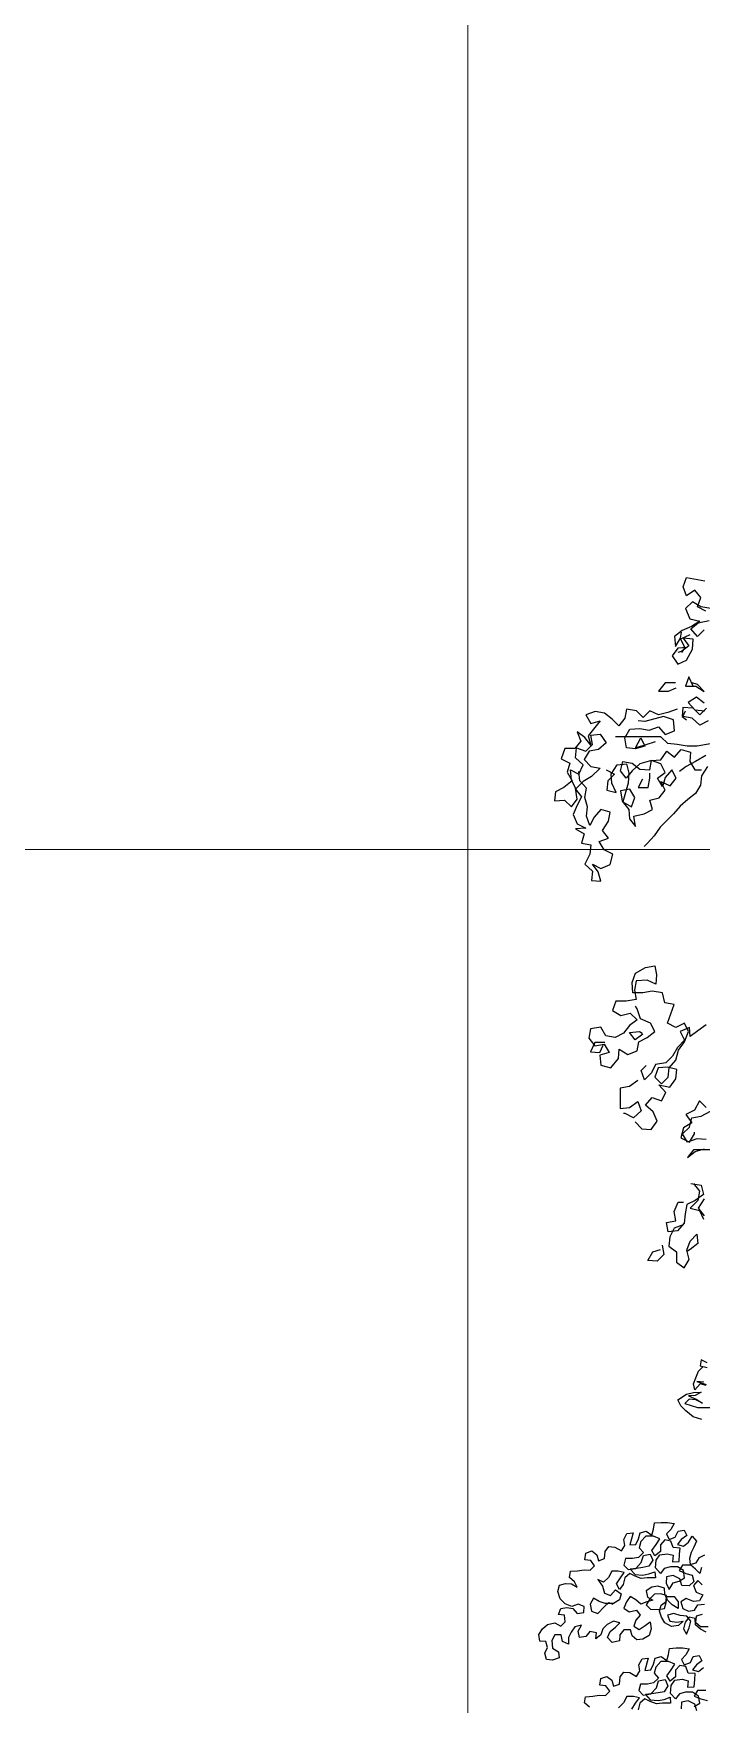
# Model space of a CAD drawing. Header units: millimetres. Extents: x 684983 to 685377, y 990360 to 990509.
# Drawn here: x 685203.236 to 685204.376, y 990428.578 to 990431.432 of the extents above; entities that cross this region are included whole.
import ezdxf

# ---------------------------------------------------------------- set-up
doc = ezdxf.new("R2010")
doc.units = ezdxf.units.MM
doc.layers.add('grid', color=8, linetype='Continuous', lineweight=9)
doc.layers.add('MAHAGONY', color=7, linetype='Continuous')
doc.layers.add('TEAK', color=7, linetype='Continuous')

# ---------------------------------------------------------------- blocks, each defined once
blk = doc.blocks.new('TREE30')
at = {"color": 3, "flags": 128}
for points in [[(-0.5511, 2.7549), (-0.5621, 2.7609), (-0.5641, 2.7499), (-0.5511, 2.7469)], [(-0.561, 2.6518), (-0.577, 2.6568), (-0.59, 2.6678), (-0.5991, 2.6768), (-0.6051, 2.6878), (-0.5891, 2.6978), (-0.5761, 2.7008), (-0.5621, 2.7018), (-0.5731, 2.6958), (-0.5851, 2.6948), (-0.5711, 2.6888), (-0.56, 2.6818), (-0.5721, 2.6878), (-0.5841, 2.6888), (-0.5921, 2.6808), (-0.569, 2.6738), (-0.54, 2.6738)], [(-0.5531, 2.7138), (-0.5641, 2.7168), (-0.5741, 2.7058), (-0.5761, 2.7168), (-0.5721, 2.7278), (-0.5671, 2.7398), (-0.5591, 2.7479)], [(-0.5571, 2.7198), (-0.5701, 2.7208), (-0.5531, 2.7158)], [(-0.5604, 2.3498), (-0.5684, 2.3578), (-0.5764, 2.3488), (-0.5714, 2.3368), (-0.5594, 2.3318), (-0.5654, 2.3208), (-0.5764, 2.3197), (-0.5894, 2.3247), (-0.5994, 2.3187), (-0.5954, 2.3067), (-0.5854, 2.3017), (-0.5743, 2.3037), (-0.5683, 2.3137), (-0.5563, 2.3148)], [(-0.5603, 2.2957), (-0.5713, 2.2927), (-0.5723, 2.2817), (-0.5633, 2.2737), (-0.5493, 2.2737)], [(-0.5533, 2.2637), (-0.5633, 2.2687), (-0.5723, 2.2767), (-0.5733, 2.2887), (-0.5843, 2.2907), (-0.5913, 2.2817), (-0.5943, 2.2697), (-0.5893, 2.2597), (-0.5843, 2.2717), (-0.5813, 2.2837), (-0.5883, 2.2927), (-0.6004, 2.2937), (-0.6124, 2.2977), (-0.6234, 2.2947), (-0.6194, 2.2837), (-0.6064, 2.2817), (-0.5953, 2.2837), (-0.6033, 2.2757), (-0.6164, 2.2737), (-0.6284, 2.2807), (-0.6344, 2.2907), (-0.6384, 2.3017), (-0.6354, 2.3127), (-0.6264, 2.3197), (-0.6254, 2.3307), (-0.6364, 2.3337), (-0.6474, 2.3327), (-0.6554, 2.3247), (-0.6624, 2.3137), (-0.6544, 2.3057), (-0.6404, 2.3047), (-0.6294, 2.3067), (-0.6264, 2.3177), (-0.6244, 2.3287), (-0.6114, 2.3287), (-0.6044, 2.3187), (-0.6044, 2.3067), (-0.6154, 2.3137), (-0.6234, 2.3217), (-0.6284, 2.3327), (-0.6294, 2.3437), (-0.6414, 2.3477), (-0.6524, 2.3457), (-0.6625, 2.3387), (-0.6604, 2.3277), (-0.6504, 2.3217), (-0.6614, 2.3187), (-0.6724, 2.3147), (-0.6815, 2.3227), (-0.6915, 2.3286), (-0.6985, 2.3186), (-0.7035, 2.3076), (-0.6934, 2.3006), (-0.6804, 2.3036), (-0.6734, 2.2946), (-0.6814, 2.2856), (-0.6854, 2.2746), (-0.6754, 2.2686), (-0.6644, 2.2756), (-0.6554, 2.2826), (-0.6534, 2.2696), (-0.6574, 2.2576), (-0.6684, 2.2506), (-0.6794, 2.2496), (-0.6884, 2.2566), (-0.6914, 2.2676), (-0.7034, 2.2676), (-0.7104, 2.2586), (-0.7114, 2.2476), (-0.7244, 2.2445), (-0.7334, 2.2535), (-0.7284, 2.2646), (-0.7184, 2.2726), (-0.7104, 2.2806), (-0.7225, 2.2836), (-0.7335, 2.2776), (-0.7415, 2.2696), (-0.7454, 2.2585), (-0.7544, 2.2515), (-0.7535, 2.2625), (-0.7655, 2.2645), (-0.7725, 2.2555), (-0.7845, 2.2535), (-0.7865, 2.2655), (-0.7805, 2.2765), (-0.7925, 2.2735), (-0.7995, 2.2635), (-0.8045, 2.2535), (-0.8045, 2.2415), (-0.8155, 2.2465), (-0.8175, 2.2585), (-0.8295, 2.2585), (-0.8345, 2.2485), (-0.8335, 2.2344), (-0.8225, 2.2274), (-0.8215, 2.2164), (-0.8335, 2.2124), (-0.8445, 2.2134), (-0.8475, 2.2254), (-0.8425, 2.2354), (-0.8455, 2.2464), (-0.8565, 2.2474), (-0.8585, 2.2594), (-0.8515, 2.2695), (-0.8425, 2.2775), (-0.8295, 2.2805), (-0.8185, 2.2745), (-0.8105, 2.2825), (-0.8115, 2.2945), (-0.8225, 2.2955), (-0.8186, 2.3065), (-0.8075, 2.3085), (-0.7965, 2.3065), (-0.7885, 2.2975), (-0.7765, 2.2995), (-0.7755, 2.3106), (-0.7865, 2.3146), (-0.7985, 2.3105), (-0.8106, 2.3155), (-0.8196, 2.3245), (-0.8236, 2.3375), (-0.8206, 2.3495), (-0.8096, 2.3526), (-0.7986, 2.3516), (-0.7886, 2.3456), (-0.7936, 2.3556), (-0.8026, 2.3636), (-0.8006, 2.3746), (-0.7876, 2.3756), (-0.7756, 2.3776), (-0.7646, 2.3766), (-0.7566, 2.3846), (-0.7636, 2.3946), (-0.7746, 2.3956), (-0.7726, 2.4076), (-0.7616, 2.4117), (-0.7526, 2.4047), (-0.7496, 2.3937), (-0.7386, 2.3977), (-0.7376, 2.4107), (-0.7306, 2.4197), (-0.7196, 2.4187), (-0.7076, 2.4117), (-0.7016, 2.4217), (-0.7036, 2.4327), (-0.6976, 2.4437), (-0.6866, 2.4448), (-0.6926, 2.4227), (-0.6815, 2.4237), (-0.6765, 2.4338), (-0.6736, 2.4448), (-0.6626, 2.4478), (-0.6525, 2.4408), (-0.6495, 2.4518), (-0.6476, 2.4628), (-0.6355, 2.4638), (-0.6235, 2.4638), (-0.6115, 2.4618), (-0.6175, 2.4508), (-0.6255, 2.4428), (-0.6205, 2.4328), (-0.6095, 2.4368), (-0.6045, 2.4478), (-0.5935, 2.4498), (-0.5885, 2.4398), (-0.5985, 2.4328), (-0.6055, 2.4238), (-0.5945, 2.4208), (-0.5855, 2.4278), (-0.5785, 2.4388), (-0.5705, 2.4298), (-0.5755, 2.4188), (-0.5804, 2.4088), (-0.5834, 2.3978), (-0.5824, 2.3868), (-0.5714, 2.3898), (-0.5654, 2.3998), (-0.5554, 2.4048)], [(-0.5614, 2.3818), (-0.5644, 2.3708), (-0.5724, 2.3788), (-0.5814, 2.3858), (-0.5964, 2.3858), (-0.6024, 2.3758), (-0.5904, 2.3708), (-0.5784, 2.3678), (-0.5754, 2.3558), (-0.5844, 2.3478), (-0.5974, 2.3488), (-0.6014, 2.3608), (-0.6134, 2.3668), (-0.6254, 2.3647), (-0.6264, 2.3527), (-0.6204, 2.3417), (-0.6134, 2.3537), (-0.6024, 2.3568), (-0.5924, 2.3628), (-0.5944, 2.3758), (-0.6054, 2.3828), (-0.6185, 2.3828), (-0.6295, 2.3797), (-0.6365, 2.3707), (-0.6455, 2.3807), (-0.6445, 2.3947), (-0.6375, 2.4048), (-0.6245, 2.4068), (-0.6135, 2.4038), (-0.6145, 2.3918), (-0.6024, 2.3928), (-0.6015, 2.4058), (-0.6005, 2.4168), (-0.6135, 2.4178), (-0.6175, 2.4298), (-0.6285, 2.4318), (-0.6365, 2.4228), (-0.6365, 2.4108), (-0.6465, 2.4028), (-0.6525, 2.4128), (-0.6445, 2.4238), (-0.6375, 2.4338), (-0.6495, 2.4388), (-0.6635, 2.4388), (-0.6725, 2.4288), (-0.6755, 2.4177), (-0.6675, 2.4087), (-0.6765, 2.3997), (-0.6875, 2.3977), (-0.7005, 2.3977), (-0.7035, 2.3857), (-0.6955, 2.3777), (-0.6815, 2.3797), (-0.6715, 2.3907), (-0.6675, 2.4037), (-0.6555, 2.4057), (-0.6505, 2.3947), (-0.6575, 2.3837), (-0.6685, 2.3817), (-0.6805, 2.3797), (-0.6915, 2.3787), (-0.6825, 2.3687), (-0.6685, 2.3677), (-0.6575, 2.3697), (-0.6465, 2.3737), (-0.6455, 2.3627), (-0.6605, 2.3627), (-0.6715, 2.3617), (-0.6825, 2.3657), (-0.6925, 2.3707), (-0.7015, 2.3627), (-0.7045, 2.3507), (-0.7115, 2.3416), (-0.7165, 2.3516), (-0.7095, 2.3627), (-0.7025, 2.3727), (-0.7135, 2.3747), (-0.7255, 2.3747), (-0.7315, 2.3636), (-0.7405, 2.3546), (-0.7505, 2.3596), (-0.7425, 2.3476), (-0.7385, 2.3346), (-0.7275, 2.3306), (-0.7185, 2.3406), (-0.7085, 2.3336), (-0.7115, 2.3226), (-0.7225, 2.3156), (-0.7375, 2.3156), (-0.7485, 2.3196), (-0.7585, 2.3256), (-0.7645, 2.3146), (-0.7625, 2.3016), (-0.7505, 2.2976), (-0.7395, 2.3096), (-0.7305, 2.3176), (-0.7235, 2.3146)], [(-0.7661, 2.1267), (-0.7751, 2.1347), (-0.7731, 2.1457), (-0.7601, 2.1467), (-0.7481, 2.1487), (-0.7371, 2.1477), (-0.7291, 2.1557), (-0.7361, 2.1657), (-0.7471, 2.1667), (-0.7451, 2.1787), (-0.7341, 2.1828), (-0.7251, 2.1758), (-0.7221, 2.1648), (-0.7111, 2.1688), (-0.7101, 2.1818), (-0.7031, 2.1908), (-0.6921, 2.1898), (-0.68, 2.1828), (-0.674, 2.1928), (-0.6761, 2.2038), (-0.6701, 2.2148), (-0.6591, 2.2159), (-0.665, 2.1938), (-0.654, 2.1948), (-0.649, 2.2049), (-0.646, 2.2159), (-0.635, 2.2189), (-0.625, 2.2119), (-0.622, 2.2229), (-0.62, 2.2339), (-0.608, 2.2349), (-0.596, 2.2349), (-0.584, 2.2329), (-0.59, 2.2219), (-0.598, 2.2139), (-0.593, 2.2039), (-0.582, 2.2079), (-0.577, 2.2189), (-0.566, 2.2209), (-0.561, 2.2109), (-0.571, 2.2039), (-0.578, 2.1949), (-0.567, 2.1919), (-0.558, 2.1989)], [(-0.5539, 2.1569), (-0.5689, 2.1569), (-0.5749, 2.1469), (-0.5629, 2.1419), (-0.5509, 2.1389)], [(-0.5699, 2.1199), (-0.5739, 2.1319), (-0.5859, 2.1379), (-0.5979, 2.1358), (-0.5989, 2.1238)], [(-0.5749, 2.1279), (-0.5649, 2.1339), (-0.5669, 2.1469), (-0.5779, 2.1539), (-0.5909, 2.1539), (-0.6019, 2.1509), (-0.6089, 2.1418), (-0.618, 2.1518), (-0.617, 2.1659), (-0.61, 2.1759), (-0.597, 2.1779), (-0.586, 2.1749), (-0.5869, 2.1629), (-0.5749, 2.1639), (-0.5739, 2.1769), (-0.573, 2.1879), (-0.586, 2.1889), (-0.59, 2.2009), (-0.601, 2.2029), (-0.609, 2.1939), (-0.609, 2.1819), (-0.619, 2.1739), (-0.625, 2.1839), (-0.617, 2.1949), (-0.61, 2.2049), (-0.622, 2.2099), (-0.636, 2.2099), (-0.645, 2.1999), (-0.648, 2.1888), (-0.64, 2.1798), (-0.649, 2.1708), (-0.66, 2.1688), (-0.673, 2.1688), (-0.676, 2.1568), (-0.668, 2.1488), (-0.654, 2.1508), (-0.644, 2.1618), (-0.64, 2.1748), (-0.628, 2.1769), (-0.623, 2.1658), (-0.63, 2.1548), (-0.641, 2.1528), (-0.653, 2.1508), (-0.664, 2.1498), (-0.655, 2.1398), (-0.641, 2.1388), (-0.63, 2.1408), (-0.619, 2.1448), (-0.6179, 2.1338), (-0.633, 2.1338), (-0.644, 2.1328), (-0.655, 2.1368), (-0.665, 2.1418), (-0.674, 2.1338), (-0.677, 2.1218)], [(-0.689, 2.1228), (-0.682, 2.1338), (-0.675, 2.1438), (-0.686, 2.1458), (-0.698, 2.1458), (-0.704, 2.1347), (-0.713, 2.1257)]]:
    blk.add_lwpolyline(points, dxfattribs=at)
blk = doc.blocks.new('A$C25655A80')
at = {"color": 62}
for p, q in [((-0.6992, 1.7867), (-0.6953, 1.7973)), ((-0.6953, 1.7973), (-0.6742, 1.7934)), ((-0.6953, 1.7762), (-0.6992, 1.7867)), ((-0.6857, 1.7829), (-0.6953, 1.7762)), ((-0.679, 1.7742), (-0.6857, 1.7829)), ((-0.6828, 1.7637), (-0.679, 1.7742)), ((-0.6886, 1.7694), (-0.6963, 1.7617)), ((-0.6963, 1.7617), (-0.6915, 1.7502)), ((-0.679, 1.7636), (-0.6886, 1.7694)), ((-0.6732, 1.7588), (-0.6828, 1.7637)), ((-0.6675, 1.7617), (-0.679, 1.7636)), ((-0.7002, 1.7368), (-0.7088, 1.73)), ((-0.7021, 1.7281), (-0.7011, 1.7348)), ((-0.6915, 1.7319), (-0.7021, 1.7271)), ((-0.6896, 1.7415), (-0.7002, 1.7368)), ((-0.6915, 1.7502), (-0.68, 1.7473)), ((-0.6905, 1.7387), (-0.6819, 1.7454)), ((-0.6829, 1.73), (-0.6905, 1.7387)), ((-0.68, 1.7473), (-0.6896, 1.7415)), ((-0.6752, 1.7377), (-0.6829, 1.73)), ((-0.6819, 1.7454), (-0.6694, 1.7483)), ((-0.705, 1.7166), (-0.7117, 1.7079)), ((-0.7088, 1.73), (-0.7079, 1.7185)), ((-0.7079, 1.7185), (-0.7021, 1.7281)), ((-0.6944, 1.7175), (-0.705, 1.7166)), ((-0.7011, 1.7127), (-0.705, 1.7118)), ((-0.7021, 1.7271), (-0.6973, 1.7175)), ((-0.6925, 1.7194), (-0.7011, 1.7127)), ((-0.6973, 1.7175), (-0.7011, 1.7118)), ((-0.6992, 1.7281), (-0.6925, 1.7194)), ((-0.6877, 1.7271), (-0.6992, 1.7281)), ((-0.6954, 1.7031), (-0.6886, 1.7156)), ((-0.6886, 1.7156), (-0.6877, 1.7271)), ((-0.7117, 1.7079), (-0.705, 1.6983)), ((-0.705, 1.6983), (-0.6954, 1.7031)), ((-0.7194, 1.6772), (-0.7271, 1.6676)), ((-0.7079, 1.6772), (-0.7194, 1.6772)), ((-0.6925, 1.6839), (-0.6964, 1.6733)), ((-0.6877, 1.6733), (-0.6925, 1.6839)), ((-0.6829, 1.6752), (-0.6887, 1.6771)), ((-0.6752, 1.6675), (-0.6829, 1.6752)), ((-0.7271, 1.6676), (-0.7156, 1.6676)), ((-0.7156, 1.6676), (-0.7069, 1.6714)), ((-0.6964, 1.6733), (-0.6848, 1.6733)), ((-0.6839, 1.6608), (-0.6935, 1.655)), ((-0.6848, 1.6733), (-0.6752, 1.6675)), ((-0.6752, 1.6541), (-0.6839, 1.6608)), ((-0.7993, 1.6446), (-0.8098, 1.6407)), ((-0.8098, 1.6407), (-0.8041, 1.6311)), ((-0.7887, 1.6426), (-0.7993, 1.6446)), ((-0.78, 1.6359), (-0.7887, 1.6426)), ((-0.7656, 1.6368), (-0.7724, 1.6282)), ((-0.7637, 1.6474), (-0.7656, 1.6368)), ((-0.7522, 1.6455), (-0.7637, 1.6474)), ((-0.7445, 1.6378), (-0.7522, 1.6455)), ((-0.7368, 1.6455), (-0.7445, 1.6378)), ((-0.7214, 1.6387), (-0.7426, 1.633)), ((-0.7272, 1.6406), (-0.7368, 1.6455)), ((-0.7166, 1.6435), (-0.7272, 1.6406)), ((-0.7099, 1.6349), (-0.7214, 1.6387)), ((-0.706, 1.6474), (-0.7166, 1.6435)), ((-0.6993, 1.6493), (-0.7003, 1.6387)), ((-0.7003, 1.6387), (-0.6954, 1.6349)), ((-0.6877, 1.6483), (-0.6993, 1.6493)), ((-0.6993, 1.6387), (-0.6964, 1.6454)), ((-0.6887, 1.6368), (-0.6993, 1.6387)), ((-0.6935, 1.655), (-0.6858, 1.6464)), ((-0.6801, 1.6291), (-0.6887, 1.6368)), ((-0.6801, 1.6406), (-0.6877, 1.6483)), ((-0.6858, 1.6464), (-0.6743, 1.6454)), ((-0.6724, 1.6483), (-0.6801, 1.6406)), ((-0.8195, 1.6215), (-0.8156, 1.6109)), ((-0.8108, 1.6148), (-0.8195, 1.6215)), ((-0.7935, 1.634), (-0.807, 1.6167)), ((-0.8041, 1.6311), (-0.7935, 1.634)), ((-0.8041, 1.6176), (-0.7935, 1.6186)), ((-0.8022, 1.6071), (-0.8041, 1.6176)), ((-0.7935, 1.6186), (-0.7868, 1.609)), ((-0.7724, 1.6282), (-0.78, 1.6359)), ((-0.7656, 1.6147), (-0.7599, 1.6243)), ((-0.7599, 1.6243), (-0.7483, 1.6253)), ((-0.7426, 1.633), (-0.7502, 1.6339)), ((-0.7483, 1.6253), (-0.7378, 1.6234)), ((-0.7378, 1.6234), (-0.7272, 1.6272)), ((-0.7272, 1.6272), (-0.7195, 1.6185)), ((-0.7195, 1.6185), (-0.7089, 1.6224)), ((-0.7089, 1.6224), (-0.7099, 1.6349)), ((-0.6705, 1.6339), (-0.6801, 1.6291)), ((-0.8339, 1.6023), (-0.8378, 1.5908)), ((-0.8224, 1.6023), (-0.8339, 1.6023)), ((-0.8156, 1.6109), (-0.8224, 1.6023)), ((-0.8214, 1.5917), (-0.8204, 1.6032)), ((-0.8204, 1.6032), (-0.8099, 1.5994)), ((-0.806, 1.5994), (-0.8118, 1.5898)), ((-0.8041, 1.6061), (-0.8108, 1.6148)), ((-0.8099, 1.5994), (-0.8022, 1.6071)), ((-0.807, 1.6167), (-0.8041, 1.6061)), ((-0.7955, 1.6013), (-0.806, 1.5994)), ((-0.7868, 1.609), (-0.7955, 1.6013)), ((-0.7243, 1.6157), (-0.7762, 1.6157)), ((-0.7637, 1.6032), (-0.7656, 1.6147)), ((-0.7532, 1.6022), (-0.7637, 1.6032)), ((-0.7532, 1.6032), (-0.7474, 1.6147)), ((-0.7426, 1.6061), (-0.7532, 1.6032)), ((-0.7426, 1.6051), (-0.7532, 1.6022)), ((-0.7474, 1.6147), (-0.7426, 1.6051)), ((-0.731, 1.6099), (-0.7426, 1.6061)), ((-0.7166, 1.608), (-0.7243, 1.6157)), ((-0.7243, 1.5897), (-0.7176, 1.5993)), ((-0.7176, 1.5993), (-0.7089, 1.5926)), ((-0.706, 1.607), (-0.7166, 1.608)), ((-0.7089, 1.5926), (-0.7012, 1.6012)), ((-0.6945, 1.605), (-0.706, 1.607)), ((-0.7012, 1.6012), (-0.6907, 1.5983)), ((-0.683, 1.605), (-0.6945, 1.605)), ((-0.6907, 1.5983), (-0.6916, 1.5877)), ((-0.6618, 1.6089), (-0.683, 1.605)), ((-0.8378, 1.5908), (-0.8282, 1.5859)), ((-0.8282, 1.5859), (-0.831, 1.5754)), ((-0.8128, 1.584), (-0.8214, 1.5917)), ((-0.8176, 1.5734), (-0.8128, 1.584)), ((-0.8118, 1.5898), (-0.8041, 1.5821)), ((-0.8041, 1.5821), (-0.7936, 1.5801)), ((-0.7936, 1.5801), (-0.8032, 1.5705)), ((-0.7811, 1.5734), (-0.7743, 1.584)), ((-0.7743, 1.584), (-0.7637, 1.5849)), ((-0.7705, 1.5772), (-0.7676, 1.5878)), ((-0.7676, 1.5878), (-0.757, 1.5859)), ((-0.7637, 1.5849), (-0.7609, 1.5743)), ((-0.757, 1.5859), (-0.7484, 1.5791)), ((-0.7484, 1.5849), (-0.757, 1.5772)), ((-0.7349, 1.5887), (-0.7484, 1.5849)), ((-0.7368, 1.5782), (-0.7349, 1.5887)), ((-0.7349, 1.5887), (-0.7243, 1.5897)), ((-0.7243, 1.5849), (-0.7349, 1.5887)), ((-0.7195, 1.5753), (-0.7243, 1.5849)), ((-0.6955, 1.582), (-0.7032, 1.5762)), ((-0.6849, 1.5877), (-0.6955, 1.582)), ((-0.6916, 1.5877), (-0.6859, 1.5781)), ((-0.6734, 1.5945), (-0.6849, 1.5877)), ((-0.6715, 1.582), (-0.6782, 1.5714)), ((-0.8253, 1.5658), (-0.8349, 1.5581)), ((-0.831, 1.5754), (-0.8253, 1.5658)), ((-0.8272, 1.5783), (-0.8176, 1.5734)), ((-0.8262, 1.5667), (-0.8272, 1.5783)), ((-0.8215, 1.5571), (-0.8262, 1.5667)), ((-0.8128, 1.5648), (-0.8215, 1.5561)), ((-0.8166, 1.5657), (-0.8176, 1.5763)), ((-0.809, 1.5571), (-0.8166, 1.5657)), ((-0.8032, 1.5705), (-0.8128, 1.5648)), ((-0.7868, 1.5782), (-0.7772, 1.5734)), ((-0.7849, 1.5657), (-0.7859, 1.5551)), ((-0.7772, 1.5734), (-0.7849, 1.5657)), ((-0.7801, 1.5628), (-0.7811, 1.5734)), ((-0.7753, 1.5523), (-0.7801, 1.5628)), ((-0.7638, 1.5686), (-0.7705, 1.5772)), ((-0.7618, 1.5628), (-0.7676, 1.5417)), ((-0.757, 1.5772), (-0.7638, 1.5686)), ((-0.7609, 1.5743), (-0.7618, 1.5628)), ((-0.7455, 1.5676), (-0.7503, 1.558)), ((-0.7484, 1.5791), (-0.7368, 1.5782)), ((-0.7388, 1.558), (-0.7368, 1.5686)), ((-0.7368, 1.5686), (-0.7368, 1.5743)), ((-0.7282, 1.5686), (-0.7195, 1.5753)), ((-0.7224, 1.5589), (-0.7282, 1.5686)), ((-0.7244, 1.5647), (-0.7138, 1.5599)), ((-0.7196, 1.5551), (-0.7244, 1.5647)), ((-0.7195, 1.5695), (-0.7224, 1.5589)), ((-0.7118, 1.5781), (-0.7195, 1.5695)), ((-0.7138, 1.5599), (-0.707, 1.5685)), ((-0.707, 1.5685), (-0.7118, 1.5781)), ((-0.6859, 1.5781), (-0.6782, 1.5781)), ((-0.6792, 1.5608), (-0.6849, 1.5512)), ((-0.6782, 1.5714), (-0.6792, 1.5608)), ((-0.8445, 1.5533), (-0.8455, 1.5427)), ((-0.8455, 1.5427), (-0.834, 1.5437)), ((-0.8349, 1.5581), (-0.8445, 1.5533)), ((-0.834, 1.5437), (-0.8263, 1.536)), ((-0.8263, 1.536), (-0.8195, 1.5446)), ((-0.8215, 1.5561), (-0.8147, 1.5475)), ((-0.8195, 1.5446), (-0.8215, 1.5571)), ((-0.8147, 1.5475), (-0.8195, 1.5379)), ((-0.8109, 1.5465), (-0.809, 1.5571)), ((-0.808, 1.5359), (-0.8109, 1.5465)), ((-0.7859, 1.5551), (-0.7753, 1.5523)), ((-0.7599, 1.5561), (-0.7705, 1.5542)), ((-0.7705, 1.5542), (-0.7686, 1.5426)), ((-0.7686, 1.5426), (-0.7609, 1.533)), ((-0.7676, 1.5417), (-0.758, 1.5359)), ((-0.7542, 1.5465), (-0.7599, 1.5561)), ((-0.758, 1.5359), (-0.7542, 1.5465)), ((-0.7503, 1.558), (-0.7388, 1.558)), ((-0.7369, 1.5436), (-0.7263, 1.5464)), ((-0.734, 1.533), (-0.7369, 1.5436)), ((-0.7263, 1.5464), (-0.7196, 1.5551)), ((-0.6936, 1.5445), (-0.7023, 1.5368)), ((-0.6849, 1.5512), (-0.6936, 1.5445)), ((-0.8195, 1.5379), (-0.8244, 1.5273)), ((-0.8244, 1.5273), (-0.8196, 1.5167)), ((-0.809, 1.5254), (-0.808, 1.5359)), ((-0.8051, 1.5148), (-0.809, 1.5254)), ((-0.8003, 1.5244), (-0.8051, 1.5148)), ((-0.7926, 1.533), (-0.8003, 1.5244)), ((-0.7821, 1.5301), (-0.7926, 1.533)), ((-0.784, 1.5196), (-0.7821, 1.5301)), ((-0.7609, 1.533), (-0.76, 1.5224)), ((-0.76, 1.5224), (-0.7532, 1.5138)), ((-0.7551, 1.5253), (-0.7436, 1.5282)), ((-0.7532, 1.5138), (-0.7551, 1.5253)), ((-0.7436, 1.5282), (-0.734, 1.533)), ((-0.71, 1.5282), (-0.7254, 1.5128)), ((-0.7023, 1.5368), (-0.71, 1.5282)), ((-0.81, 1.5119), (-0.8215, 1.511)), ((-0.8215, 1.511), (-0.8119, 1.5052)), ((-0.8196, 1.5167), (-0.81, 1.5119)), ((-0.8119, 1.5052), (-0.8148, 1.4946)), ((-0.7907, 1.509), (-0.784, 1.5196)), ((-0.784, 1.5003), (-0.7907, 1.509)), ((-0.7321, 1.5032), (-0.7398, 1.4945)), ((-0.7254, 1.5128), (-0.7321, 1.5032)), ((-0.8148, 1.4946), (-0.8042, 1.4927)), ((-0.8042, 1.4927), (-0.8052, 1.4821)), ((-0.7946, 1.4965), (-0.784, 1.5003)), ((-0.7888, 1.4869), (-0.7946, 1.4965)), ((-0.7792, 1.4821), (-0.7888, 1.4869)), ((-0.7398, 1.4945), (-0.7436, 1.4907)), ((-0.8052, 1.4821), (-0.811, 1.4706)), ((-0.811, 1.4706), (-0.8023, 1.4629)), ((-0.8023, 1.4706), (-0.7927, 1.4657)), ((-0.7956, 1.4619), (-0.8023, 1.4706)), ((-0.7927, 1.4657), (-0.7821, 1.4705)), ((-0.7821, 1.4705), (-0.7792, 1.4821)), ((-0.8023, 1.4629), (-0.8033, 1.4523)), ((-0.8033, 1.4523), (-0.7927, 1.4513)), ((-0.7927, 1.4513), (-0.7956, 1.4619)), ((-0.7534, 1.3465), (-0.7418, 1.3532)), ((-0.7418, 1.3532), (-0.7313, 1.3551)), ((-0.7313, 1.3551), (-0.7294, 1.3446)), ((-0.7572, 1.3359), (-0.7534, 1.3465)), ((-0.7563, 1.3244), (-0.7572, 1.3359)), ((-0.7524, 1.3379), (-0.7544, 1.3273)), ((-0.7399, 1.3388), (-0.7524, 1.3379)), ((-0.7303, 1.334), (-0.7399, 1.3388)), ((-0.7294, 1.3446), (-0.7303, 1.334)), ((-0.7755, 1.3148), (-0.7794, 1.3042)), ((-0.764, 1.3148), (-0.7755, 1.3148)), ((-0.7525, 1.3167), (-0.764, 1.3148)), ((-0.7448, 1.3244), (-0.7563, 1.3244)), ((-0.7544, 1.3273), (-0.7525, 1.3167)), ((-0.7342, 1.3263), (-0.7448, 1.3244)), ((-0.7226, 1.3244), (-0.7342, 1.3263)), ((-0.7198, 1.3128), (-0.7226, 1.3244)), ((-0.7794, 1.3042), (-0.7698, 1.2985)), ((-0.7698, 1.2985), (-0.7592, 1.3013)), ((-0.7592, 1.3013), (-0.7515, 1.2936)), ((-0.7515, 1.3061), (-0.7534, 1.309)), ((-0.7477, 1.2946), (-0.7515, 1.3061)), ((-0.7361, 1.2898), (-0.7477, 1.2946)), ((-0.7092, 1.3109), (-0.7198, 1.3128)), ((-0.7169, 1.2898), (-0.7092, 1.3109)), ((-0.8044, 1.2831), (-0.8063, 1.2725)), ((-0.7929, 1.285), (-0.8044, 1.2831)), ((-0.7871, 1.2754), (-0.7929, 1.285)), ((-0.7765, 1.2735), (-0.7871, 1.2754)), ((-0.7669, 1.2783), (-0.7765, 1.2735)), ((-0.7602, 1.2869), (-0.7669, 1.2783)), ((-0.7515, 1.2936), (-0.7602, 1.2869)), ((-0.7602, 1.2792), (-0.7486, 1.2802)), ((-0.7535, 1.2706), (-0.7602, 1.2792)), ((-0.7448, 1.2773), (-0.7535, 1.2706)), ((-0.7486, 1.2802), (-0.7458, 1.2783)), ((-0.74, 1.2734), (-0.7313, 1.2802)), ((-0.7313, 1.2802), (-0.7361, 1.2898)), ((-0.7073, 1.2849), (-0.7169, 1.2898)), ((-0.6977, 1.2897), (-0.7073, 1.2849)), ((-0.6919, 1.2849), (-0.7025, 1.2801)), ((-0.7025, 1.2801), (-0.6977, 1.2705)), ((-0.6929, 1.2801), (-0.6977, 1.2897)), ((-0.6977, 1.2686), (-0.6929, 1.2801)), ((-0.691, 1.2744), (-0.6919, 1.2849)), ((-0.6823, 1.2811), (-0.691, 1.2744)), ((-0.6727, 1.2878), (-0.6823, 1.2811)), ((-0.8063, 1.2725), (-0.7996, 1.2639)), ((-0.7996, 1.2677), (-0.8044, 1.2572)), ((-0.8044, 1.2572), (-0.7938, 1.2562)), ((-0.7881, 1.2677), (-0.7996, 1.2677)), ((-0.7996, 1.2639), (-0.789, 1.2658)), ((-0.7938, 1.2562), (-0.79, 1.2648)), ((-0.7833, 1.2562), (-0.7938, 1.2533)), ((-0.789, 1.2658), (-0.7833, 1.2562)), ((-0.7727, 1.2494), (-0.7717, 1.26)), ((-0.7717, 1.26), (-0.7621, 1.2542)), ((-0.7621, 1.2542), (-0.7515, 1.2581)), ((-0.7515, 1.2581), (-0.7496, 1.2686)), ((-0.7496, 1.2686), (-0.74, 1.2734)), ((-0.7054, 1.2619), (-0.7112, 1.2523)), ((-0.7073, 1.2475), (-0.7044, 1.259)), ((-0.6977, 1.2705), (-0.7054, 1.2619)), ((-0.7044, 1.259), (-0.6977, 1.2686)), ((-0.7938, 1.2533), (-0.7929, 1.2418)), ((-0.7929, 1.2418), (-0.7814, 1.2389)), ((-0.7814, 1.2389), (-0.7727, 1.2494)), ((-0.7468, 1.236), (-0.741, 1.2417)), ((-0.7304, 1.2427), (-0.7352, 1.2331)), ((-0.7275, 1.2388), (-0.7314, 1.2283)), ((-0.7189, 1.2446), (-0.7304, 1.2427)), ((-0.717, 1.2398), (-0.7275, 1.2388)), ((-0.7112, 1.2523), (-0.7189, 1.2446)), ((-0.7064, 1.2369), (-0.717, 1.2398)), ((-0.716, 1.2282), (-0.715, 1.2388)), ((-0.715, 1.2388), (-0.7073, 1.2475)), ((-0.7074, 1.2263), (-0.7064, 1.2369)), ((-0.7506, 1.2244), (-0.7602, 1.2177)), ((-0.7429, 1.2254), (-0.7468, 1.236)), ((-0.7352, 1.2331), (-0.7429, 1.2254)), ((-0.7314, 1.2283), (-0.7237, 1.2206)), ((-0.7266, 1.2196), (-0.7141, 1.2167)), ((-0.7189, 1.2109), (-0.7266, 1.2196)), ((-0.7237, 1.2206), (-0.716, 1.2282)), ((-0.7141, 1.2167), (-0.7074, 1.2263)), ((-0.7602, 1.2177), (-0.7708, 1.2158)), ((-0.7708, 1.2158), (-0.7708, 1.1927)), ((-0.7603, 1.1937), (-0.7506, 1.2004)), ((-0.7506, 1.2004), (-0.7468, 1.1898)), ((-0.742, 1.1965), (-0.7343, 1.2052)), ((-0.7343, 1.2052), (-0.7237, 1.2013)), ((-0.7237, 1.2013), (-0.7189, 1.2109)), ((-0.6805, 1.2013), (-0.6862, 1.1907)), ((-0.6728, 1.1936), (-0.6805, 1.2013)), ((-0.7708, 1.1927), (-0.7603, 1.1937)), ((-0.7651, 1.1869), (-0.767, 1.1869)), ((-0.7555, 1.1821), (-0.7651, 1.1869)), ((-0.7468, 1.1898), (-0.7555, 1.1821)), ((-0.7333, 1.1888), (-0.742, 1.1965)), ((-0.7285, 1.1783), (-0.7333, 1.1888)), ((-0.6862, 1.1907), (-0.6959, 1.1859)), ((-0.6959, 1.1859), (-0.6891, 1.1763)), ((-0.692, 1.1715), (-0.6891, 1.1821)), ((-0.6891, 1.1821), (-0.6786, 1.184)), ((-0.6786, 1.184), (-0.668, 1.1897)), ((-0.7535, 1.1773), (-0.7459, 1.1696)), ((-0.7459, 1.1696), (-0.7353, 1.1687)), ((-0.7353, 1.1687), (-0.7285, 1.1783)), ((-0.6988, 1.1705), (-0.7017, 1.159)), ((-0.6997, 1.1638), (-0.692, 1.1715)), ((-0.694, 1.1542), (-0.6997, 1.1638)), ((-0.6891, 1.1763), (-0.6988, 1.1705)), ((-0.692, 1.1542), (-0.6863, 1.1638)), ((-0.6863, 1.1638), (-0.6863, 1.1657)), ((-0.7017, 1.159), (-0.692, 1.1542)), ((-0.6834, 1.158), (-0.694, 1.1542)), ((-0.6872, 1.1455), (-0.694, 1.1369)), ((-0.694, 1.1369), (-0.6853, 1.1436)), ((-0.6632, 1.1455), (-0.6872, 1.1455)), ((-0.6853, 1.1436), (-0.6747, 1.1465)), ((-0.6728, 1.1571), (-0.6834, 1.158)), ((-0.6902, 1.1071), (-0.6786, 1.1052)), ((-0.6873, 1.1071), (-0.6806, 1.0984)), ((-0.6786, 1.1052), (-0.6758, 1.0946)), ((-0.7094, 1.0754), (-0.7046, 1.086)), ((-0.7046, 1.086), (-0.6988, 1.0859)), ((-0.6854, 1.0879), (-0.695, 1.0831)), ((-0.6825, 1.0879), (-0.6911, 1.0792)), ((-0.6758, 1.0946), (-0.6854, 1.0879)), ((-0.6806, 1.0984), (-0.6825, 1.0879)), ((-0.6815, 1.0792), (-0.6748, 1.0898)), ((-0.7075, 1.0648), (-0.7094, 1.0754)), ((-0.6969, 1.0725), (-0.6979, 1.0619)), ((-0.695, 1.0831), (-0.6969, 1.0725)), ((-0.6911, 1.0792), (-0.6806, 1.0763)), ((-0.6748, 1.0705), (-0.6815, 1.0792)), ((-0.6806, 1.0763), (-0.6758, 1.0667)), ((-0.7181, 1.0629), (-0.7075, 1.0648)), ((-0.7162, 1.0523), (-0.7181, 1.0629)), ((-0.7056, 1.0533), (-0.7162, 1.0523)), ((-0.7143, 1.0466), (-0.7152, 1.036)), ((-0.7094, 1.0562), (-0.7143, 1.0466)), ((-0.6989, 1.06), (-0.7094, 1.0562)), ((-0.6979, 1.0619), (-0.7056, 1.0533)), ((-0.6912, 1.0417), (-0.6835, 1.0494)), ((-0.6835, 1.0494), (-0.6825, 1.0388)), ((-0.7393, 1.0197), (-0.7335, 1.0293)), ((-0.7335, 1.0293), (-0.7248, 1.0321)), ((-0.7229, 1.0369), (-0.721, 1.0264)), ((-0.7152, 1.036), (-0.7066, 1.0292)), ((-0.7066, 1.0292), (-0.7066, 1.0177)), ((-0.695, 1.0312), (-0.6912, 1.0417)), ((-0.6922, 1.0206), (-0.695, 1.0312)), ((-0.6912, 1.0321), (-0.6941, 1.0302)), ((-0.6825, 1.0388), (-0.6912, 1.0321)), ((-0.7287, 1.0187), (-0.7393, 1.0197)), ((-0.721, 1.0264), (-0.7287, 1.0187)), ((-0.7066, 1.0177), (-0.6979, 1.011)), ((-0.6979, 1.011), (-0.6922, 1.0206))]:
    blk.add_line(p, q, dxfattribs=at)
blk = doc.blocks.new('TR')
blk.add_blockref('A$C25655A80', (0.0192, 0.0148, 1.3453))

msp = doc.modelspace()

# ---------------------------------------------------------------- linework, layer by layer
at = {"layer": 'grid'}
for p, q in [((685203.9771, 990509.1548), (685203.9771, 990370.8996)), ((685221.1591, 990430.0381), (685118.727, 990430.0381))]:
    msp.add_line(p, q, dxfattribs=at)

# ---------------------------------------------------------------- block references
at = {"layer": 'MAHAGONY', "color": 7, "xscale": 0.9355958136093464, "yscale": 0.9355958136093464, "zscale": 0.9355958136093464}
msp.add_blockref('TREE30', (685204.9015, 990426.584, 97.58), dxfattribs=at)
at = {"layer": 'TEAK', "xscale": 1.5, "yscale": 1.5, "zscale": 1.5}
msp.add_blockref('TR', (685205.3645, 990427.785, 97.634), dxfattribs=at)

doc.saveas('drawing.dxf')
